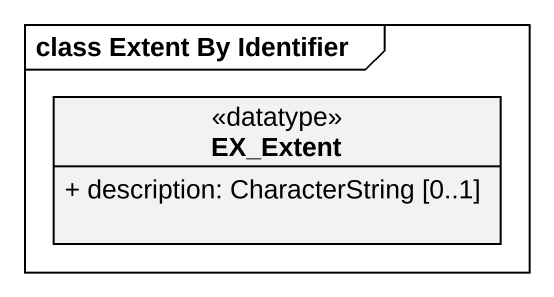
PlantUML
@startuml
mainframe class Extent By Identifier
hide circle
hide empty members
skinparam classAttributeIconSize 0
class EX_Extent <<datatype>> {
  + description: CharacterString [0..1]
}
@enduml
